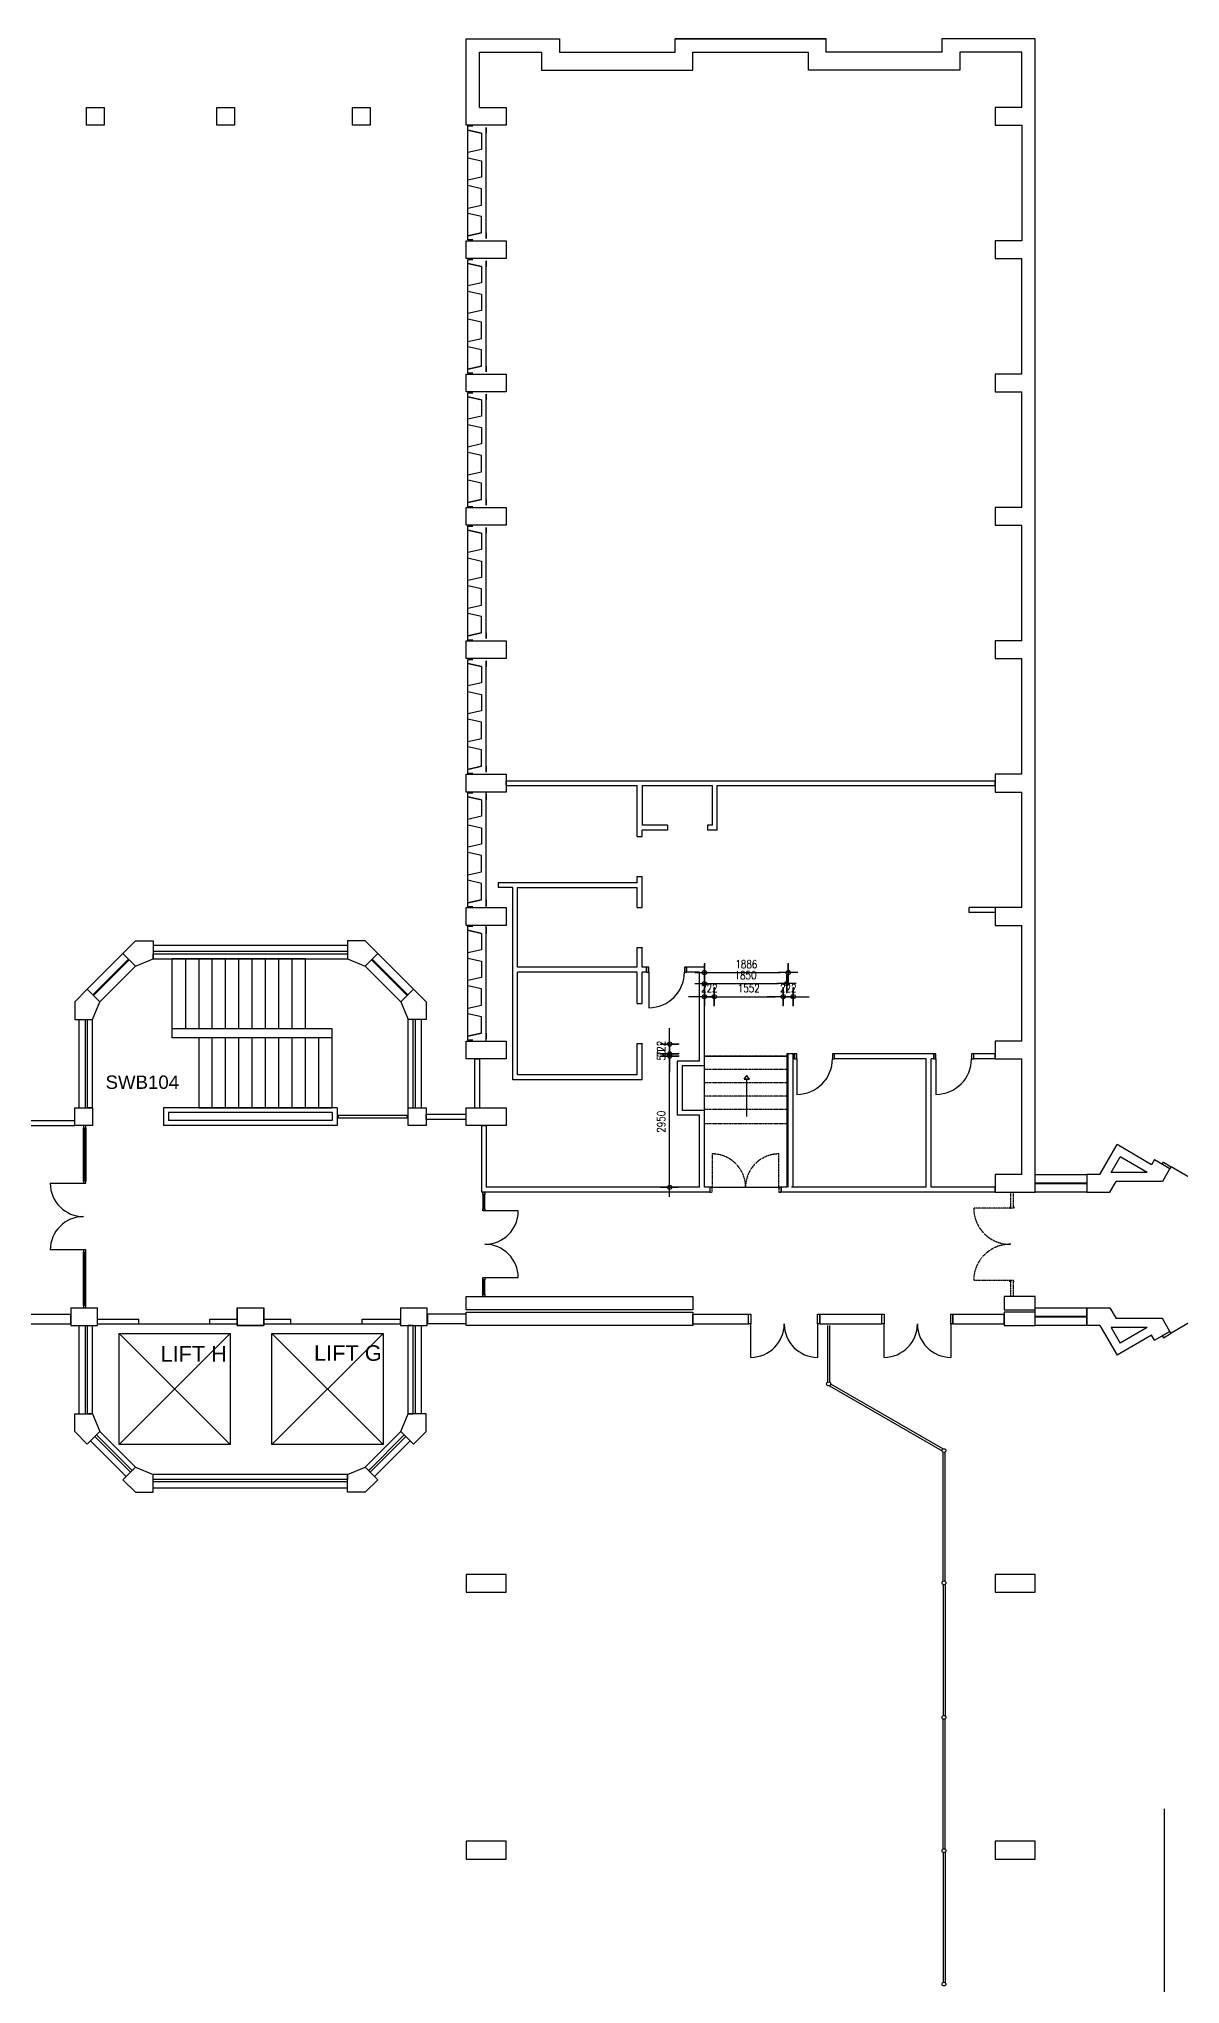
# Model space of a CAD drawing. Header units: millimetres. Extents: x -68315 to 81584, y -44830 to 67795.
# Drawn here: x 24815 to 50475, y 22633 to 66385 of the extents above; entities that cross this region are included whole.
import ezdxf

# ---------------------------------------------------------------- set-up
doc = ezdxf.new("R2010")
doc.units = ezdxf.units.MM
doc.header["$PDSIZE"] = 5
doc.linetypes.add('HIDDEN', pattern=[9.525, 6.35, -3.175])
for name, color, linetype in [('23', 3, 'Continuous'), ('AUDIT_I_161205121455-0', 8, 'Continuous'), ('AUDIT_I_161205121455-1', 12, 'Continuous'), ('BRICK_WALLS_P4', 1, 'Continuous'), ('COLUMNS_P5', 5, 'Continuous'), ('DOORS_P2', 8, 'Continuous'), ('EXTERNAL_WORKS_P', 254, 'Continuous'), ('WINDOWS_P2', 4, 'Continuous')]:
    doc.layers.add(name, color=color, linetype=linetype)
doc.layers.get('0').off()
doc.styles.add('arial', font='arial.ttf')
doc.styles.add('RMNS180', font='romans.shx', dxfattribs={"width": 0.8, "height": 180})
doc.dimstyles.new('DOT-100', dxfattribs={"dimtxt": 180, "dimasz": 180, "dimexe": 200, "dimexo": 0, "dimgap": 100, "dimtad": 1, "dimdec": 0, "dimrnd": 1, "dimdsep": 46, "dimtxsty": 'RMNS180', "dimblk": 'DOT1', "dimcen": 100, "dimse1": 1, "dimse2": 1, "dimclrd": 256, "dimclrt": 7, "dimadec": 0, "dimazin": 0, "dimtfac": 1, "dimtdec": 0, "dimtix": 1, "dimtmove": 2, "dimatfit": 3, "dimldrblk": 'DOT1', "dimfxl": 1, "dimtolj": 1, "dimtzin": 0, "dimlwd": -1, "dimarcsym": 0})

# ---------------------------------------------------------------- blocks, each defined once
blk = doc.blocks.new('DOT1')
at = {"color": 0, "linetype": 'Continuous'}
for p, q in [((1.2, 0), (-1.2, 0)), ((0, 1.2), (0, -1.11)), ((0, -1.2), (0, 1.11))]:
    blk.add_line(p, q, dxfattribs=at)
at = {"color": 4, "linetype": 'Continuous'}
blk.add_circle((0, 0), 0.267, dxfattribs=at)
at = {"color": 0, "linetype": 'Continuous'}
blk.add_point((0, 0), dxfattribs=at)
blk = doc.blocks.new('*D5')
at = {"layer": 'BRICK_WALLS_P4', "linetype": 'Continuous'}
for p, q in [((39599, 44843), (39419, 44843)), ((39779, 44843), (40001, 44843)), ((40181, 44843), (40361, 44843))]:
    blk.add_line(p, q, dxfattribs=at)
at = {"layer": 'BRICK_WALLS_P4', "xscale": 180, "yscale": 180, "zscale": 180}
blk.add_blockref('DOT1', (39779, 44843), dxfattribs=at)
at = {"layer": 'BRICK_WALLS_P4', "xscale": 180, "yscale": 180, "zscale": 180, "rotation": 180}
blk.add_blockref('DOT1', (40001, 44843), dxfattribs=at)
at = {"layer": 'BRICK_WALLS_P4', "color": 7, "linetype": 'Continuous', "insert": (39890, 45033), "char_height": 180, "attachment_point": 5, "style": 'RMNS180'}
blk.add_mtext('\\A1;222', dxfattribs=at)
blk = doc.blocks.new('*D7')
at = {"layer": 'BRICK_WALLS_P4', "linetype": 'Continuous'}
blk.add_line((40181, 44843), (41373, 44843), dxfattribs=at)
at = {"layer": 'BRICK_WALLS_P4', "xscale": 180, "yscale": 180, "zscale": 180, "rotation": 180}
blk.add_blockref('DOT1', (40001, 44843), dxfattribs=at)
at = {"layer": 'BRICK_WALLS_P4', "xscale": 180, "yscale": 180, "zscale": 180}
blk.add_blockref('DOT1', (41553, 44843), dxfattribs=at)
at = {"layer": 'BRICK_WALLS_P4', "color": 7, "linetype": 'Continuous', "insert": (40777, 45033), "char_height": 180, "attachment_point": 5, "style": 'RMNS180'}
blk.add_mtext('\\A1;1552', dxfattribs=at)
blk = doc.blocks.new('*D8')
at = {"layer": 'BRICK_WALLS_P4', "linetype": 'Continuous'}
blk.add_line((39959, 45384), (41485, 45384), dxfattribs=at)
at = {"layer": 'BRICK_WALLS_P4', "xscale": 180, "yscale": 180, "zscale": 180, "rotation": 180}
blk.add_blockref('DOT1', (39779, 45384), dxfattribs=at)
at = {"layer": 'BRICK_WALLS_P4', "xscale": 180, "yscale": 180, "zscale": 180}
blk.add_blockref('DOT1', (41665, 45384), dxfattribs=at)
at = {"layer": 'BRICK_WALLS_P4', "color": 7, "linetype": 'Continuous', "insert": (40722, 45574), "char_height": 180, "attachment_point": 5, "style": 'RMNS180'}
blk.add_mtext('\\A1;1886', dxfattribs=at)
blk = doc.blocks.new('*D9')
at = {"layer": 'BRICK_WALLS_P4', "linetype": 'Continuous'}
blk.add_line((38998, 40735), (38998, 43325), dxfattribs=at)
at = {"layer": 'BRICK_WALLS_P4', "xscale": 180, "yscale": 180, "zscale": 180}
for p, rotation in [((38998, 43505), 90), ((38998, 40555), 270)]:
    blk.add_blockref('DOT1', p, dxfattribs=dict(at, rotation=rotation))
at = {"layer": 'BRICK_WALLS_P4', "color": 7, "linetype": 'Continuous', "insert": (38808, 42030), "char_height": 180, "attachment_point": 5, "rotation": 90, "style": 'RMNS180'}
blk.add_mtext('\\A1;2950', dxfattribs=at)
blk = doc.blocks.new('*D10')
at = {"layer": 'BRICK_WALLS_P4', "linetype": 'Continuous'}
for p, q in [((38998, 43735), (38998, 43915)), ((38998, 43505), (38998, 43555)), ((38998, 43325), (38998, 43145))]:
    blk.add_line(p, q, dxfattribs=at)
at = {"layer": 'BRICK_WALLS_P4', "xscale": 180, "yscale": 180, "zscale": 180}
for p, rotation in [((38998, 43555), 270), ((38998, 43505), 90)]:
    blk.add_blockref('DOT1', p, dxfattribs=dict(at, rotation=rotation))
at = {"layer": 'BRICK_WALLS_P4', "color": 7, "linetype": 'Continuous', "insert": (38808, 43530), "char_height": 180, "attachment_point": 5, "rotation": 90, "style": 'RMNS180'}
blk.add_mtext('\\A1;50', dxfattribs=at)
blk = doc.blocks.new('*D11')
at = {"layer": 'BRICK_WALLS_P4', "linetype": 'Continuous'}
for p, q in [((38998, 43957), (38998, 44137)), ((38998, 43555), (38998, 43777)), ((38998, 43375), (38998, 43195))]:
    blk.add_line(p, q, dxfattribs=at)
at = {"layer": 'BRICK_WALLS_P4', "xscale": 180, "yscale": 180, "zscale": 180}
for p, rotation in [((38998, 43777), 270), ((38998, 43555), 90)]:
    blk.add_blockref('DOT1', p, dxfattribs=dict(at, rotation=rotation))
at = {"layer": 'BRICK_WALLS_P4', "color": 7, "linetype": 'Continuous', "insert": (38808, 43666), "char_height": 180, "attachment_point": 5, "rotation": 90, "style": 'RMNS180'}
blk.add_mtext('\\A1;222', dxfattribs=at)
blk = doc.blocks.new('*D12')
at = {"layer": 'BRICK_WALLS_P4', "linetype": 'Continuous'}
for p, q in [((41373, 44843), (41193, 44843)), ((41553, 44843), (41775, 44843)), ((41955, 44843), (42135, 44843))]:
    blk.add_line(p, q, dxfattribs=at)
at = {"layer": 'BRICK_WALLS_P4', "xscale": 180, "yscale": 180, "zscale": 180}
blk.add_blockref('DOT1', (41553, 44843), dxfattribs=at)
at = {"layer": 'BRICK_WALLS_P4', "xscale": 180, "yscale": 180, "zscale": 180, "rotation": 180}
blk.add_blockref('DOT1', (41775, 44843), dxfattribs=at)
at = {"layer": 'BRICK_WALLS_P4', "color": 7, "linetype": 'Continuous', "insert": (41664, 45033), "char_height": 180, "attachment_point": 5, "style": 'RMNS180'}
blk.add_mtext('\\A1;222', dxfattribs=at)
blk = doc.blocks.new('*D13')
at = {"layer": 'BRICK_WALLS_P4', "linetype": 'Continuous'}
blk.add_line((39959, 45136), (41449, 45136), dxfattribs=at)
at = {"layer": 'BRICK_WALLS_P4', "xscale": 180, "yscale": 180, "zscale": 180, "rotation": 180}
blk.add_blockref('DOT1', (39779, 45136), dxfattribs=at)
at = {"layer": 'BRICK_WALLS_P4', "xscale": 180, "yscale": 180, "zscale": 180}
blk.add_blockref('DOT1', (41629, 45136), dxfattribs=at)
at = {"layer": 'BRICK_WALLS_P4', "color": 7, "linetype": 'Continuous', "insert": (40704, 45326), "char_height": 180, "attachment_point": 5, "style": 'RMNS180'}
blk.add_mtext('\\A1;1850', dxfattribs=at)

msp = doc.modelspace()

# ---------------------------------------------------------------- linework, layer by layer
at = {"layer": 'AUDIT_I_161205121455-0', "linetype": 'Continuous'}
for p, q in [((30809.4, 45695.5), (27809.4, 45695.5)), ((27809.4, 44120.5), (27809.4, 45695.5)), ((28109.4, 45695.5), (28109.4, 44120.5)), ((28409.4, 45695.5), (28409.4, 44120.5)), ((28709.4, 44120.5), (28709.4, 45695.5)), ((29009.4, 44120.5), (29009.4, 45695.5)), ((29309.4, 44120.5), (29309.4, 45695.5)), ((29609.4, 44120.5), (29609.4, 45695.5)), ((29909.4, 44120.5), (29909.4, 45695.5)), ((30209.4, 44120.5), (30209.4, 45695.5)), ((30509.4, 44120.5), (30509.4, 45695.5)), ((30809.4, 44120.5), (30809.4, 45695.5)), ((28709.4, 42345.5), (28709.4, 43920.5)), ((29009.4, 42345.5), (29009.4, 43920.5)), ((29309.4, 42345.5), (29309.4, 43920.5)), ((29609.4, 42345.5), (29609.4, 43920.5)), ((29909.4, 42345.5), (29909.4, 43920.5)), ((30209.4, 42345.5), (30209.4, 43920.5)), ((30509.4, 42345.5), (30509.4, 43920.5)), ((30809.4, 42345.5), (30809.4, 43920.5)), ((31109.4, 42345.5), (31109.4, 43920.5)), ((39779.4, 43505.5), (41379.4, 43505.5)), ((41629.4, 43555.5), (41629.4, 40555.5)), ((40670.4, 42989), (40730, 43072.4)), ((40789.5, 42989), (40670.4, 42989)), ((40670.4, 42989), (40789.5, 42989)), ((40789.5, 42989), (40730, 43072.4)), ((40730, 42149.9), (40730, 42989)), ((40730, 42149.9), (40730, 42989)), ((39904.4, 40555.5), (41504.4, 40555.5)), ((41504.4, 40555.5), (41504.4, 40445.5)), ((26617.7, 37267.6), (29117.7, 34767.6)), ((26617.7, 34767.6), (29117.7, 37267.6)), ((30052.7, 37267.6), (32552.7, 34767.6)), ((30052.7, 34767.6), (32552.7, 37267.6))]:
    msp.add_line(p, q, dxfattribs=at)
at = {"layer": 'AUDIT_I_161205121455-0', "linetype": 'HIDDEN'}
for p, q in [((41629.4, 43505.5), (39779.4, 43505.5)), ((39779.4, 41985.5), (39779.4, 43505.5)), ((41629.4, 43205.5), (39779.4, 43205.5)), ((41629.4, 42905.5), (39779.4, 42905.5)), ((41629.4, 42605.5), (39779.4, 42605.5)), ((41629.4, 42305.5), (39779.4, 42305.5)), ((41629.4, 41985.5), (39779.4, 41985.5))]:
    msp.add_line(p, q, dxfattribs=at)
at = {"layer": 'AUDIT_I_161205121455-0', "linetype": 'Continuous'}
for points in [[(28409.4, 43920.5), (27809.4, 43920.5), (27809.4, 44120.5)], [(31409.4, 43920.5), (31409.4, 44120.5), (27809.4, 44120.5)], [(28409.4, 42345.5), (31409.4, 42345.5), (31409.4, 43920.5), (28409.4, 43920.5), (28409.4, 42345.5)], [(39779.4, 40555.5), (39779.4, 43505.5), (41629.4, 43505.5)], [(31544.4, 42170.5), (31544.4, 42120.5), (33094.4, 42120.5), (33094.4, 42170.5), (31544.4, 42170.5)], [(29117.7, 34767.6), (26617.7, 34767.6), (26617.7, 37267.6), (29117.7, 37267.6), (29117.7, 34767.6)], [(32552.7, 34767.6), (30052.7, 34767.6), (30052.7, 37267.6), (32552.7, 37267.6), (32552.7, 34767.6)]]:
    msp.add_lwpolyline(points, dxfattribs=at)
at = {"layer": 'AUDIT_I_161205121455-1', "linetype": 'Continuous'}
msp.add_line((41774.9, 43445.5), (41774.9, 43555.5), dxfattribs=at)
at = {"layer": 'BRICK_WALLS_P4', "linetype": 'Continuous'}
for p, q in [((35319.4, 49700.5), (46319.4, 49700.5)), ((35319.4, 49590.5), (35319.4, 49700.5)), ((35319.4, 49590.5), (38269.4, 49590.5)), ((38269.4, 48448), (38269.4, 49590.5)), ((38379.4, 49590.5), (39959.4, 49590.5)), ((38379.4, 49590.5), (38379.4, 48700.5)), ((39959.4, 48700.5), (39959.4, 49590.5)), ((40069.4, 48590.5), (40069.4, 49590.5)), ((40069.4, 49590.5), (46319.4, 49590.5)), ((46319.4, 49590.5), (46319.4, 49700.5)), ((38949.4, 48700.5), (38379.4, 48700.5)), ((38949.4, 48590.5), (38379.4, 48590.5)), ((38379.4, 48448), (38379.4, 48590.5)), ((38949.4, 48700.5), (38949.4, 48590.5)), ((39959.4, 48700.5), (39849.4, 48700.5)), ((39849.4, 48700.5), (39849.4, 48590.5)), ((40069.4, 48590.5), (39849.4, 48590.5)), ((38269.4, 48448), (38379.4, 48448)), ((35139.4, 47405.5), (35139.4, 47295.5)), ((38269.4, 47405.5), (35139.4, 47405.5)), ((35469.4, 47295.5), (35139.4, 47295.5)), ((35469.4, 42975.5), (35469.4, 47295.5)), ((35579.4, 45505.5), (35579.4, 47295.5)), ((35579.4, 47295.5), (38269.4, 47295.5)), ((38269.4, 47548), (38379.4, 47548)), ((38269.4, 47405.5), (38269.4, 47548)), ((38269.4, 46850.5), (38269.4, 47295.5)), ((38379.4, 46850.5), (38379.4, 47548)), ((38269.4, 46850.5), (38379.4, 46850.5)), ((46319.4, 46845.5), (45735.1, 46845.5)), ((45735.1, 46735.5), (45735.1, 46845.5)), ((46319.4, 46845.5), (46319.4, 46735.5)), ((46319.4, 46735.5), (45735.1, 46735.5)), ((38269.4, 45505.5), (38269.4, 45950.5)), ((38269.4, 45950.5), (38379.4, 45950.5)), ((38379.4, 45505.5), (38379.4, 45950.5)), ((27386.5, 45695.5), (27386.5, 45805.5)), ((27386.5, 45805.5), (31752.2, 45805.5)), ((27386.5, 45695.5), (31752.2, 45695.5)), ((31752.2, 45805.5), (31752.2, 45695.5)), ((38269.4, 45505.5), (35579.4, 45505.5)), ((38480.1, 45505.5), (38379.4, 45505.5)), ((38480.1, 45395.5), (38480.1, 45505.5)), ((39380.1, 45505.5), (39380.1, 45395.5)), ((39779.4, 45505.5), (39380.1, 45505.5)), ((39779.4, 43285.5), (39779.4, 45505.5)), ((38269.4, 45395.5), (35579.4, 45395.5)), ((35579.4, 43085.5), (35579.4, 45395.5)), ((38269.4, 44690.5), (38269.4, 45395.5)), ((38480.1, 45395.5), (38379.4, 45395.5)), ((38379.4, 44690.5), (38379.4, 45395.5)), ((39669.4, 45395.5), (39380.1, 45395.5)), ((39669.4, 43395.5), (39669.4, 45395.5)), ((38269.4, 44690.5), (38379.4, 44690.5)), ((25909.4, 42345.5), (25909.4, 44328.3)), ((25909.4, 44328.3), (26019.4, 44328.3)), ((26019.4, 42345.5), (26019.4, 44328.3)), ((33119.4, 42345.5), (33119.4, 44328.3)), ((33229.4, 44328.3), (33119.4, 44328.3)), ((33229.4, 42345.5), (33229.4, 44328.3)), ((38269.4, 43790.5), (38379.4, 43790.5)), ((38269.4, 43085.5), (38269.4, 43790.5)), ((38379.4, 42975.5), (38379.4, 43790.5)), ((34619.4, 42345.5), (34619.4, 43445.5)), ((34619.4, 43445.5), (34729.4, 43445.5)), ((34729.4, 42345.5), (34729.4, 43445.5)), ((39669.4, 43395.5), (39170.1, 43395.5)), ((39170.1, 43395.5), (39170.1, 42175.5)), ((39779.4, 43505.5), (39779.4, 43615.5)), ((41807.8, 43555.5), (41629.4, 43555.5)), ((41664.9, 40555.5), (41664.9, 43555.5)), ((41774.9, 40555.5), (41774.9, 43445.5)), ((41807.8, 43445.5), (41774.9, 43445.5)), ((41807.8, 43445.5), (41807.8, 43555.5)), ((42707.8, 43445.5), (42707.8, 43555.5)), ((44769.4, 43555.5), (42707.8, 43555.5)), ((44769.4, 43445.5), (42707.8, 43445.5)), ((44935.1, 43555.5), (44769.4, 43555.5)), ((44769.4, 40555.5), (44769.4, 43445.5)), ((44879.4, 40555.5), (44879.4, 43445.5)), ((44935.1, 43445.5), (44879.4, 43445.5)), ((44935.1, 43445.5), (44935.1, 43555.5)), ((46319.4, 43555.5), (45835.1, 43555.5)), ((45835.1, 43445.5), (45835.1, 43555.5)), ((46319.4, 43445.5), (45835.1, 43445.5)), ((46319.4, 43445.5), (46319.4, 43555.5)), ((38379.4, 42975.5), (35469.4, 42975.5)), ((38269.4, 43085.5), (35579.4, 43085.5)), ((39280.2, 43285.5), (39280.2, 42285.5)), ((39781.8, 43285.5), (39280.2, 43285.5)), ((24519.4, 42055.5), (25619.4, 42055.5)), ((25619.4, 41945.5), (25619.4, 42055.5)), ((26019.4, 42345.5), (25909.4, 42345.5)), ((31519.4, 42345.5), (27619.4, 42345.5)), ((27619.4, 42345.5), (27619.4, 41945.5)), ((27729.4, 42235.5), (27729.4, 42055.5)), ((31409.4, 42235.5), (27729.4, 42235.5)), ((31409.4, 42055.5), (27729.4, 42055.5)), ((31409.4, 42235.5), (31409.4, 42055.5)), ((31519.4, 42345.5), (31519.4, 41945.5)), ((33119.4, 42345.5), (33229.4, 42345.5)), ((33519.4, 42200.5), (34419.4, 42200.5)), ((33519.4, 42090.5), (33519.4, 42200.5)), ((33519.4, 42090.5), (34419.4, 42090.5)), ((34419.4, 42090.5), (34419.4, 42200.5)), ((34619.4, 42345.5), (34729.4, 42345.5)), ((39669.4, 42175.5), (39170.1, 42175.5)), ((39779.4, 42285.5), (39280.2, 42285.5)), ((39669.4, 40555.5), (39669.4, 42175.5)), ((39779.4, 40555.5), (39779.4, 42285.5)), ((24519.4, 41945.5), (25619.4, 41945.5)), ((31519.4, 41945.5), (27619.4, 41945.5)), ((34764.4, 41945.5), (34764.4, 40445.5)), ((34764.4, 41945.5), (34874.4, 41945.5)), ((34874.4, 41945.5), (34874.4, 40555.5)), ((39904.4, 40445.5), (34764.4, 40445.5)), ((39669.4, 40555.5), (34874.4, 40555.5)), ((39904.4, 40555.5), (39779.4, 40555.5)), ((39904.4, 40555.5), (39904.4, 40445.5)), ((41504.4, 40555.5), (41504.4, 40445.5)), ((41629.4, 40555.5), (41504.4, 40555.5)), ((46319.4, 40445.5), (41504.4, 40445.5)), ((44769.4, 40555.5), (41739.4, 40555.5)), ((46319.4, 40555.5), (44879.4, 40555.5)), ((46319.4, 40445.5), (46319.4, 40555.5)), ((24519.4, 37700.5), (25533.5, 37700.5)), ((25533.5, 37480.5), (25533.5, 37700.5)), ((34419.4, 37700.5), (33555.2, 37700.5)), ((33555.2, 37700.5), (33555.2, 37480.5)), ((34419.4, 37480.5), (34419.4, 37700.5)), ((39519.4, 37700.5), (40773.9, 37700.5)), ((39519.4, 37480.5), (39519.4, 37700.5)), ((40773.9, 37480.5), (40773.9, 37700.5)), ((42373.9, 37700.5), (43768, 37700.5)), ((42373.9, 37480.5), (42373.9, 37700.5)), ((43768, 37480.5), (43768, 37700.5)), ((45368, 37480.5), (45368, 37700.5)), ((45368, 37700.5), (46519.4, 37700.5)), ((46519.4, 37480.5), (46519.4, 37700.5)), ((24519.4, 37480.5), (25533.5, 37480.5)), ((25909.4, 35462.6), (25909.4, 37445.5)), ((25909.4, 37445.5), (26019.4, 37445.5)), ((26019.4, 35462.6), (26019.4, 37445.5)), ((26133.5, 37590.5), (27058, 37590.5)), ((26133.5, 37480.5), (26133.5, 37590.5)), ((26133.5, 37480.5), (27058, 37480.5)), ((27058, 37480.5), (27058, 37590.5)), ((27058, 37480.5), (28658, 37480.5)), ((28658, 37480.5), (28658, 37590.5)), ((28658, 37590.5), (29269.4, 37590.5)), ((28658, 37480.5), (29269.4, 37480.5)), ((29269.4, 37480.5), (29269.4, 37590.5)), ((29869.4, 37590.5), (30480.7, 37590.5)), ((29869.4, 37480.5), (29869.4, 37590.5)), ((29869.4, 37480.5), (30480.7, 37480.5)), ((30480.7, 37480.5), (30480.7, 37590.5)), ((30480.7, 37480.5), (32080.7, 37480.5)), ((32080.7, 37590.5), (32945.3, 37590.5)), ((32080.7, 37480.5), (32080.7, 37590.5)), ((32080.7, 37480.5), (32945.3, 37480.5)), ((32945.3, 37480.5), (32945.3, 37590.5)), ((33119.4, 35462.6), (33119.4, 37445.5)), ((33229.4, 37445.5), (33119.4, 37445.5)), ((33229.4, 35462.6), (33229.4, 37445.5)), ((34419.4, 37480.5), (33555.2, 37480.5)), ((39519.4, 37480.5), (40773.9, 37480.5)), ((42373.9, 37480.5), (43768, 37480.5)), ((45368, 37480.5), (46519.4, 37480.5)), ((26019.4, 35462.6), (25909.4, 35462.6)), ((33119.4, 35462.6), (33229.4, 35462.6)), ((26107.3, 34984.9), (26185.1, 35062.6)), ((26986.5, 34261.2), (26185.1, 35062.6)), ((32152.2, 34261.2), (32953.7, 35062.6)), ((33031.5, 34984.9), (32953.7, 35062.6)), ((26908.7, 34183.4), (26107.3, 34984.9)), ((32230, 34183.4), (33031.5, 34984.9)), ((26986.5, 34261.2), (26908.7, 34183.4)), ((32152.2, 34261.2), (32230, 34183.4)), ((31752.2, 34095.5), (27386.5, 34095.5)), ((27386.5, 33985.5), (27386.5, 34095.5)), ((31752.2, 33985.5), (27386.5, 33985.5)), ((31752.2, 34095.5), (31752.2, 33985.5))]:
    msp.add_line(p, q, dxfattribs=at)
at = {"layer": 'BRICK_WALLS_P4', "linetype": 'HIDDEN'}
for p, q in [((46668.4, 40086.2), (45835.2, 40086.2)), ((46668.4, 40118.2), (46648.4, 40118.2)), ((46648.4, 40118.2), (46648.4, 40086.2)), ((46648.4, 40086.2), (46668.4, 40086.2)), ((46738.4, 40086.2), (46668.4, 40086.2)), ((46718.4, 40118.2), (46738.4, 40118.2)), ((46738.4, 40118.2), (46738.4, 40086.2)), ((46668.4, 39273.2), (46648.4, 39273.2)), ((46668.4, 38459.8), (45835.2, 38459.8)), ((46648.4, 38427.8), (46648.4, 38459.8)), ((46648.4, 38459.8), (46668.4, 38459.8)), ((46668.4, 38427.8), (46648.4, 38427.8)), ((46738.4, 38459.8), (46668.4, 38459.8)), ((46718.4, 38427.8), (46738.4, 38427.8)), ((46738.4, 38427.8), (46738.4, 38459.8))]:
    msp.add_line(p, q, dxfattribs=at)
for centre, start, end in [((46648.4, 40086.2), 180, 270), ((46648.4, 38459.8), 90, 180)]:
    msp.add_arc(centre, 813.2, start, end, dxfattribs=at)
at = {"layer": 'COLUMNS_P5', "linetype": 'Continuous'}
for p, q in [((34419.4, 64445.5), (34419.4, 66385.5)), ((34419.4, 66385.5), (36519.4, 66385.5)), ((34719.4, 66085.5), (36119.4, 66085.5)), ((34719.4, 64845.5), (34719.4, 66085.5)), ((36119.4, 66085.5), (36119.4, 65685.5)), ((36519.4, 66385.5), (36519.4, 66085.5)), ((36519.4, 66085.5), (36944.4, 66085.5)), ((36519.4, 66085.5), (39119.4, 66085.5)), ((39119.4, 66385.5), (42519.4, 66385.5)), ((39119.4, 66085.5), (39119.4, 66385.5)), ((39119.4, 66085.5), (39119.4, 66385.5)), ((42519.4, 66385.5), (39119.4, 66385.5)), ((39519.4, 66085.5), (42119.4, 66085.5)), ((39519.4, 65685.5), (39519.4, 66085.5)), ((42119.4, 65685.5), (42119.4, 66085.5)), ((42519.4, 66085.5), (42519.4, 66385.5)), ((42519.4, 66085.5), (42519.4, 66385.5)), ((45119.4, 66085.5), (42519.4, 66085.5)), ((45119.4, 66085.5), (44694.4, 66085.5)), ((47219.4, 66385.5), (45119.4, 66385.5)), ((45119.4, 66385.5), (45119.4, 66085.5)), ((46919.4, 66085.5), (45519.4, 66085.5)), ((45519.4, 66085.5), (45519.4, 65685.5)), ((46919.4, 64845.5), (46919.4, 66085.5)), ((47219.4, 40445.5), (47219.4, 66385.5)), ((36119.4, 65685.5), (39519.4, 65685.5)), ((45519.4, 65685.5), (42119.4, 65685.5)), ((34719.4, 64845.5), (35319.4, 64845.5)), ((46319.4, 64845.5), (46319.4, 64445.5)), ((46919.4, 64845.5), (46319.4, 64845.5)), ((34459.4, 61864.2), (34459.4, 64426.8)), ((34459.4, 64426.8), (34569.4, 64426.8)), ((34459.4, 64335.2), (34769.4, 64266.8)), ((34769.4, 64266.8), (34459.4, 64335.2)), ((34869.4, 64395.5), (34869.4, 64266.8)), ((34869.4, 61895.5), (34869.4, 64395.5)), ((46319.4, 64445.5), (46919.4, 64445.5)), ((46919.4, 64445.5), (46919.4, 61845.5)), ((34769.4, 63899.2), (34459.4, 63830.8)), ((34769.4, 64266.8), (34769.4, 63899.2)), ((34459.4, 63710.2), (34769.4, 63641.8)), ((34769.4, 63641.8), (34769.4, 63274.2)), ((34769.4, 63274.2), (34459.4, 63205.8)), ((34769.4, 63016.8), (34459.4, 63085.2)), ((34769.4, 62649.2), (34769.4, 63016.8)), ((34459.4, 62580.8), (34769.4, 62649.2)), ((34769.4, 62391.8), (34459.4, 62460.2)), ((34769.4, 62024.2), (34769.4, 62391.8)), ((34459.4, 61955.8), (34769.4, 62024.2)), ((34459.4, 61955.8), (34769.4, 62024.2)), ((34769.4, 62024.2), (34459.4, 61955.8)), ((34459.4, 61864.2), (34459.4, 61955.8)), ((34459.4, 61864.2), (34569.4, 61864.2)), ((34569.4, 61864.2), (34459.4, 61864.2)), ((34869.4, 61895.5), (34869.4, 62024.2)), ((34869.4, 62024.2), (34869.4, 61895.5)), ((46319.4, 61845.5), (46319.4, 61445.5)), ((46919.4, 61845.5), (46319.4, 61845.5)), ((34459.4, 58864.2), (34459.4, 61426.8)), ((34459.4, 61426.8), (34569.4, 61426.8)), ((34459.4, 61335.2), (34769.4, 61266.8)), ((34769.4, 61266.8), (34459.4, 61335.2)), ((34769.4, 61266.8), (34769.4, 60899.2)), ((34869.4, 58895.5), (34869.4, 61395.5)), ((34869.4, 61395.5), (34869.4, 61266.8)), ((46319.4, 61445.5), (46919.4, 61445.5)), ((46919.4, 58845.5), (46919.4, 61445.5)), ((34769.4, 60899.2), (34459.4, 60830.8)), ((34459.4, 60710.2), (34769.4, 60641.8)), ((34769.4, 60641.8), (34769.4, 60274.2)), ((34769.4, 60274.2), (34459.4, 60205.8)), ((34769.4, 60016.8), (34459.4, 60085.2)), ((34769.4, 59649.2), (34769.4, 60016.8)), ((34459.4, 59580.8), (34769.4, 59649.2)), ((34769.4, 59391.8), (34459.4, 59460.2)), ((34769.4, 59024.2), (34769.4, 59391.8)), ((34459.4, 58955.8), (34769.4, 59024.2)), ((34459.4, 58955.8), (34769.4, 59024.2)), ((34769.4, 59024.2), (34459.4, 58955.8)), ((34459.4, 58864.2), (34459.4, 58955.8)), ((34569.4, 58864.2), (34459.4, 58864.2)), ((34459.4, 58864.2), (34569.4, 58864.2)), ((34869.4, 59024.2), (34869.4, 58895.5)), ((34869.4, 58895.5), (34869.4, 59024.2)), ((46919.4, 58845.5), (46319.4, 58845.5)), ((46319.4, 58845.5), (46319.4, 58445.5)), ((34459.4, 58426.8), (34569.4, 58426.8)), ((34459.4, 55864.2), (34459.4, 58426.8)), ((34769.4, 58266.8), (34459.4, 58335.2)), ((34459.4, 58335.2), (34769.4, 58266.8)), ((34769.4, 58266.8), (34769.4, 57899.2)), ((34869.4, 58395.5), (34869.4, 58266.8)), ((34869.4, 55895.5), (34869.4, 58395.5)), ((46319.4, 58445.5), (46919.4, 58445.5)), ((46919.4, 55845.5), (46919.4, 58445.5)), ((34769.4, 57899.2), (34459.4, 57830.8)), ((34459.4, 57710.2), (34769.4, 57641.8)), ((34769.4, 57641.8), (34769.4, 57274.2)), ((34769.4, 57274.2), (34459.4, 57205.8)), ((34769.4, 57016.8), (34459.4, 57085.2)), ((34769.4, 56649.2), (34769.4, 57016.8)), ((34459.4, 56580.8), (34769.4, 56649.2)), ((34769.4, 56391.8), (34459.4, 56460.2)), ((34769.4, 56024.2), (34459.4, 55955.8)), ((34459.4, 55955.8), (34769.4, 56024.2)), ((34459.4, 55955.8), (34769.4, 56024.2)), ((34769.4, 56024.2), (34769.4, 56391.8)), ((34869.4, 56024.2), (34869.4, 55895.5)), ((34869.4, 55895.5), (34869.4, 56024.2)), ((34459.4, 55864.2), (34459.4, 55955.8)), ((34459.4, 55864.2), (34569.4, 55864.2)), ((34569.4, 55864.2), (34459.4, 55864.2)), ((46319.4, 55845.5), (46319.4, 55445.5)), ((46919.4, 55845.5), (46319.4, 55845.5)), ((34459.4, 55426.8), (34569.4, 55426.8)), ((34459.4, 52864.2), (34459.4, 55426.8)), ((34769.4, 55266.8), (34459.4, 55335.2)), ((34459.4, 55335.2), (34769.4, 55266.8)), ((34769.4, 55266.8), (34769.4, 54899.2)), ((34869.4, 52895.5), (34869.4, 55395.5)), ((34869.4, 55395.5), (34869.4, 55266.8)), ((46319.4, 55445.5), (46919.4, 55445.5)), ((46919.4, 52845.5), (46919.4, 55445.5)), ((34769.4, 54899.2), (34459.4, 54830.8)), ((34459.4, 54710.2), (34769.4, 54641.8)), ((34769.4, 54274.2), (34459.4, 54205.8)), ((34769.4, 54641.8), (34769.4, 54274.2)), ((34769.4, 54016.8), (34459.4, 54085.2)), ((34769.4, 53649.2), (34769.4, 54016.8)), ((34459.4, 53580.8), (34769.4, 53649.2)), ((34769.4, 53391.8), (34459.4, 53460.2)), ((34769.4, 53024.2), (34769.4, 53391.8)), ((34459.4, 52955.8), (34769.4, 53024.2)), ((34769.4, 53024.2), (34459.4, 52955.8)), ((34459.4, 52955.8), (34769.4, 53024.2)), ((34459.4, 52864.2), (34459.4, 52955.8)), ((34869.4, 52895.5), (34869.4, 53024.2)), ((34869.4, 53024.2), (34869.4, 52895.5)), ((34569.4, 52864.2), (34459.4, 52864.2)), ((34459.4, 52864.2), (34569.4, 52864.2)), ((46919.4, 52845.5), (46319.4, 52845.5)), ((46319.4, 52845.5), (46319.4, 52445.5)), ((34459.4, 49864.2), (34459.4, 52426.8)), ((34459.4, 52426.8), (34569.4, 52426.8)), ((34459.4, 52335.2), (34769.4, 52266.8)), ((34769.4, 52266.8), (34459.4, 52335.2)), ((34769.4, 52266.8), (34769.4, 51899.2)), ((34869.4, 49895.5), (34869.4, 52395.5)), ((34869.4, 52395.5), (34869.4, 52266.8)), ((46319.4, 52445.5), (46919.4, 52445.5)), ((46919.4, 49845.5), (46919.4, 52445.5)), ((34769.4, 51899.2), (34459.4, 51830.8)), ((34459.4, 51710.2), (34769.4, 51641.8)), ((34769.4, 51641.8), (34769.4, 51274.2)), ((34769.4, 51274.2), (34459.4, 51205.8)), ((34769.4, 51016.8), (34459.4, 51085.2)), ((34769.4, 50649.2), (34769.4, 51016.8)), ((34459.4, 50580.8), (34769.4, 50649.2)), ((34769.4, 50391.8), (34459.4, 50460.2)), ((34769.4, 50024.2), (34769.4, 50391.8)), ((34459.4, 49955.8), (34769.4, 50024.2)), ((34769.4, 50024.2), (34459.4, 49955.8)), ((34459.4, 49955.8), (34769.4, 50024.2)), ((34459.4, 49864.2), (34459.4, 49955.8)), ((34869.4, 49895.5), (34869.4, 50024.2)), ((34869.4, 50024.2), (34869.4, 49895.5)), ((34459.4, 49864.2), (34569.4, 49864.2)), ((34569.4, 49864.2), (34459.4, 49864.2)), ((34869.4, 46845.5), (34869.4, 49445.5)), ((46919.4, 49845.5), (46319.4, 49845.5)), ((46319.4, 49845.5), (46319.4, 49445.5)), ((46319.4, 49445.5), (46919.4, 49445.5)), ((46919.4, 46845.5), (46919.4, 49445.5)), ((34459.4, 46864.2), (34459.4, 49426.8)), ((34459.4, 49426.8), (34569.4, 49426.8)), ((34769.4, 49266.8), (34459.4, 49335.2)), ((34459.4, 49335.2), (34769.4, 49266.8)), ((34769.4, 49266.8), (34769.4, 48899.2)), ((34869.4, 49395.5), (34869.4, 49266.8)), ((34769.4, 48899.2), (34459.4, 48830.8)), ((34459.4, 48710.2), (34769.4, 48641.8)), ((34769.4, 48641.8), (34769.4, 48274.2)), ((34769.4, 48274.2), (34459.4, 48205.8)), ((34769.4, 48016.8), (34459.4, 48085.2)), ((34769.4, 47649.2), (34769.4, 48016.8)), ((34459.4, 47580.8), (34769.4, 47649.2)), ((34769.4, 47391.8), (34459.4, 47460.2)), ((34769.4, 47024.2), (34769.4, 47391.8)), ((34459.4, 46955.8), (34769.4, 47024.2)), ((34769.4, 47024.2), (34459.4, 46955.8)), ((34459.4, 46955.8), (34769.4, 47024.2)), ((34459.4, 46864.2), (34459.4, 46955.8)), ((34459.4, 46864.2), (34569.4, 46864.2)), ((34569.4, 46864.2), (34459.4, 46864.2)), ((34869.4, 47024.2), (34869.4, 46895.5)), ((34869.4, 46895.5), (34869.4, 47024.2)), ((46319.4, 46845.5), (46319.4, 46445.5)), ((46919.4, 46845.5), (46319.4, 46845.5)), ((34459.4, 43864.2), (34459.4, 46426.8)), ((34459.4, 46426.8), (34569.4, 46426.8)), ((34869.4, 43845.5), (34869.4, 46445.5)), ((34869.4, 46395.5), (34869.4, 46266.8)), ((46319.4, 46445.5), (46919.4, 46445.5)), ((46919.4, 43845.5), (46919.4, 46445.5)), ((26986.5, 46095.5), (26703.7, 45812.6)), ((26986.5, 46095.5), (27386.5, 46095.5)), ((27386.5, 46095.5), (27386.5, 45695.5)), ((31752.2, 45995.5), (27386.5, 45995.5)), ((31752.2, 46095.5), (31752.2, 45695.5)), ((32152.2, 46095.5), (31752.2, 46095.5)), ((32152.2, 46095.5), (32435.1, 45812.6)), ((34769.4, 46266.8), (34459.4, 46335.2)), ((34459.4, 46335.2), (34769.4, 46266.8)), ((34769.4, 46266.8), (34769.4, 45899.2)), ((26703.7, 45812.6), (26986.5, 45529.8)), ((26986.5, 45529.8), (27386.5, 45695.5)), ((31752.2, 45855.5), (27386.5, 45855.5)), ((31752.2, 45695.5), (32152.2, 45529.8)), ((32435.1, 45812.6), (32152.2, 45529.8)), ((34769.4, 45899.2), (34459.4, 45830.8)), ((34459.4, 45710.2), (34769.4, 45641.8)), ((34769.4, 45641.8), (34769.4, 45274.2)), ((34769.4, 45274.2), (34459.4, 45205.8)), ((34769.4, 45016.8), (34459.4, 45085.2)), ((25619.4, 44728.3), (25902.2, 45011.2)), ((25619.4, 44728.3), (25619.4, 44328.3)), ((25902.2, 45011.2), (26185.1, 44728.3)), ((26019.4, 44328.3), (26185.1, 44728.3)), ((33236.5, 45011.2), (32953.7, 44728.3)), ((32953.7, 44728.3), (33119.4, 44328.3)), ((33519.4, 44728.3), (33236.5, 45011.2)), ((33519.4, 44728.3), (33519.4, 44328.3)), ((34459.4, 44580.8), (34769.4, 44649.2)), ((34769.4, 44649.2), (34769.4, 45016.8)), ((25619.4, 44328.3), (26019.4, 44328.3)), ((25719.4, 42345.5), (25719.4, 44328.3)), ((25859.4, 42345.5), (25859.4, 44328.3)), ((33519.4, 44328.3), (33119.4, 44328.3)), ((33279.4, 42345.5), (33279.4, 44328.3)), ((33419.4, 42345.5), (33419.4, 44328.3)), ((34769.4, 44391.8), (34459.4, 44460.2)), ((34769.4, 44024.2), (34769.4, 44391.8)), ((34769.4, 44024.2), (34459.4, 43955.8)), ((34459.4, 43955.8), (34769.4, 44024.2)), ((34459.4, 43955.8), (34769.4, 44024.2)), ((34459.4, 43864.2), (34459.4, 43955.8)), ((34569.4, 43864.2), (34459.4, 43864.2)), ((34459.4, 43864.2), (34569.4, 43864.2)), ((34869.4, 43895.5), (34869.4, 44024.2)), ((34869.4, 44024.2), (34869.4, 43895.5)), ((46919.4, 43845.5), (46319.4, 43845.5)), ((46319.4, 43845.5), (46319.4, 43445.5)), ((46319.4, 43445.5), (46919.4, 43445.5)), ((46919.4, 40845.5), (46919.4, 43445.5)), ((48667.1, 40845.5), (49057.2, 41515.1)), ((48924.1, 40889.3), (49129.4, 41241.6)), ((49834.9, 41062.1), (49057.2, 41515.1)), ((49734.2, 40889.3), (49129.4, 41241.6)), ((49901.8, 41177), (49834.9, 41062.1)), ((49901.8, 41177), (50247.5, 40975.6)), ((46919.4, 40845.5), (46319.4, 40845.5)), ((48382.1, 40845.5), (48382.1, 40445.5)), ((48667.1, 40845.5), (48382.1, 40845.5)), ((49734.2, 40889.3), (48924.1, 40889.3)), ((49155.6, 40889.3), (49156.2, 40890.4)), ((50247.5, 40975.6), (50079.8, 40687.9)), ((48382.1, 40445.5), (48897, 40445.5)), ((48897, 40445.5), (49038.3, 40687.9)), ((50079.8, 40687.9), (49038.3, 40687.9)), ((25533.5, 37845.5), (25533.5, 37445.5)), ((25533.5, 37845.5), (26133.5, 37845.5)), ((26133.5, 37445.5), (26133.5, 37845.5)), ((29269.4, 37845.5), (29869.4, 37845.5)), ((29269.4, 37845.5), (29269.4, 37445.5)), ((29869.4, 37445.5), (29869.4, 37845.5)), ((32945.3, 37845.5), (33545.3, 37845.5)), ((32945.3, 37845.5), (32945.3, 37445.5)), ((33545.3, 37445.5), (33545.3, 37845.5)), ((48382.1, 37445.5), (48382.1, 37845.5)), ((48382.1, 37845.5), (48897, 37845.5)), ((48897, 37845.5), (49038.3, 37603)), ((25533.5, 37445.5), (26133.5, 37445.5)), ((25719.4, 35462.6), (25719.4, 37445.5)), ((25859.4, 35462.6), (25859.4, 37445.5)), ((29269.4, 37445.5), (29869.4, 37445.5)), ((32945.3, 37445.5), (33545.3, 37445.5)), ((33279.4, 35462.6), (33279.4, 37445.5)), ((33419.4, 35462.6), (33419.4, 37445.5)), ((48667.1, 37445.5), (48382.1, 37445.5)), ((48667.1, 37445.5), (49057.2, 36775.8)), ((48924.1, 37401.7), (49129.4, 37049.3)), ((49734.2, 37401.7), (48924.1, 37401.7)), ((50079.8, 37603), (49038.3, 37603)), ((49834.9, 37228.9), (49057.2, 36775.8)), ((49734.2, 37401.7), (49129.4, 37049.3)), ((49155.6, 37401.7), (49156.2, 37400.5)), ((49901.8, 37114), (49834.9, 37228.9)), ((49901.8, 37114), (50247.5, 37315.3)), ((50247.5, 37315.3), (50079.8, 37603)), ((25619.4, 35062.6), (25619.4, 35462.6)), ((25619.4, 35462.6), (26019.4, 35462.6)), ((26019.4, 35462.6), (26185.1, 35062.6)), ((32953.7, 35062.6), (33119.4, 35462.6)), ((33519.4, 35462.6), (33119.4, 35462.6)), ((33519.4, 35062.6), (33519.4, 35462.6)), ((25619.4, 35062.6), (25902.2, 34779.8)), ((25902.2, 34779.8), (26185.1, 35062.6)), ((33236.5, 34779.8), (32953.7, 35062.6)), ((33519.4, 35062.6), (33236.5, 34779.8)), ((26774.4, 34049), (25972.9, 34850.5)), ((26873.4, 34148), (26071.9, 34949.5)), ((32265.3, 34148), (33066.8, 34949.5)), ((32364.3, 34049), (33165.8, 34850.5)), ((26703.7, 33978.3), (26986.5, 34261.2)), ((26986.5, 34261.2), (27386.5, 34095.5)), ((31752.2, 34095.5), (32152.2, 34261.2)), ((32435.1, 33978.3), (32152.2, 34261.2)), ((26986.5, 33695.5), (26703.7, 33978.3)), ((26986.5, 33695.5), (27386.5, 33695.5)), ((27386.5, 33695.5), (27386.5, 34095.5)), ((27386.5, 33935.5), (31752.2, 33935.5)), ((27386.5, 33795.5), (31752.2, 33795.5)), ((31752.2, 33695.5), (31752.2, 34095.5)), ((32152.2, 33695.5), (31752.2, 33695.5)), ((32152.2, 33695.5), (32435.1, 33978.3))]:
    msp.add_line(p, q, dxfattribs=at)
for points in [[(26284.8, 64445.5), (25884.8, 64445.5), (25884.8, 64845.5), (26284.8, 64845.5), (26284.8, 64445.5)], [(29216.4, 64445.5), (28816.4, 64445.5), (28816.4, 64845.5), (29216.4, 64845.5), (29216.4, 64445.5)], [(32266.9, 64445.5), (31866.9, 64445.5), (31866.9, 64845.5), (32266.9, 64845.5), (32266.9, 64445.5)], [(35319.4, 64845.5), (35319.4, 64445.5), (34419.4, 64445.5)], [(34419.4, 61445.5), (34419.4, 61845.5), (35319.4, 61845.5), (35319.4, 61445.5), (34419.4, 61445.5)], [(34419.4, 58445.5), (34419.4, 58845.5), (35319.4, 58845.5), (35319.4, 58445.5), (34419.4, 58445.5)], [(34419.4, 55445.5), (34419.4, 55845.5), (35319.4, 55845.5), (35319.4, 55445.5), (34419.4, 55445.5)], [(34419.4, 52445.5), (34419.4, 52845.5), (35319.4, 52845.5), (35319.4, 52445.5), (34419.4, 52445.5)], [(34419.4, 49445.5), (34419.4, 49845.5), (35319.4, 49845.5), (35319.4, 49445.5), (34419.4, 49445.5)], [(34419.4, 46445.5), (34419.4, 46845.5), (35319.4, 46845.5), (35319.4, 46445.5), (34419.4, 46445.5)], [(34419.4, 43445.5), (34419.4, 43845.5), (35319.4, 43845.5), (35319.4, 43445.5), (34419.4, 43445.5)], [(25619.4, 42345.5), (26019.4, 42345.5), (26019.4, 41945.5), (25619.4, 41945.5), (25619.4, 42345.5)], [(33119.4, 42345.5), (33519.4, 42345.5), (33519.4, 41945.5), (33119.4, 41945.5), (33119.4, 42345.5)], [(34419.4, 41945.5), (34419.4, 42345.5), (35319.4, 42345.5), (35319.4, 41945.5), (34419.4, 41945.5)], [(46319.4, 40845.5), (46319.4, 40445.5), (47219.4, 40445.5)], [(34419.4, 38100.5), (39519.4, 38100.5), (39519.4, 37800.5), (34419.4, 37800.5), (34419.4, 38100.5)], [(46519.4, 37800.5), (47219.4, 37800.5), (47219.4, 38100.5), (46519.4, 38100.5), (46519.4, 37800.5)], [(29869.4, 37445.5), (29269.4, 37445.5), (29269.4, 37845.5), (29869.4, 37845.5), (29869.4, 37445.5)], [(34419.4, 37745.5), (39519.4, 37745.5), (39519.4, 37445.5), (34419.4, 37445.5), (34419.4, 37745.5)], [(46519.4, 37445.5), (47219.4, 37445.5), (47219.4, 37745.5), (46519.4, 37745.5), (46519.4, 37445.5)], [(34419.4, 31845.5), (34419.4, 31445.5), (35319.4, 31445.5), (35319.4, 31845.5), (34419.4, 31845.5)], [(47219.4, 31445.5), (47219.4, 31845.5), (46319.4, 31845.5), (46319.4, 31445.5), (47219.4, 31445.5)], [(34419.4, 25845.5), (34419.4, 25445.5), (35319.4, 25445.5), (35319.4, 25845.5), (34419.4, 25845.5)], [(47219.4, 25445.5), (47219.4, 25845.5), (46319.4, 25845.5), (46319.4, 25445.5), (47219.4, 25445.5)]]:
    msp.add_lwpolyline(points, dxfattribs=at)
at = {"layer": 'DOORS_P2', "linetype": 'Continuous'}
for p, q in [((38530.2, 45395.5), (38530.2, 44595.5)), ((41857.8, 43445.5), (41857.8, 42645.5)), ((44985.1, 43445.5), (44985.1, 42645.5)), ((25819.4, 40695.5), (25819.4, 41895.5)), ((25844.4, 40695.5), (25844.4, 41895.5)), ((25869.4, 41895.5), (25869.4, 40695.5)), ((51279.1, 40432.5), (50272.6, 41018.9)), ((25069.4, 40645.5), (25819.4, 40645.5)), ((34794.4, 40395.5), (34794.4, 40073)), ((34819.4, 40073), (34819.4, 40395.5)), ((34844.4, 40073), (34844.4, 40395.5)), ((39904.4, 40555.5), (39904.4, 40445.5)), ((39954.4, 40555.5), (39904.4, 40555.5)), ((35594.4, 40023), (34844.4, 40023)), ((25819.4, 39145.5), (25069.4, 39145.5)), ((25819.4, 37895.5), (25819.4, 39095.5)), ((25844.4, 37895.5), (25844.4, 39095.5)), ((25869.4, 37895.5), (25869.4, 39095.5)), ((46668.4, 39272.8), (46668.4, 39273.2)), ((34844.4, 38523), (35594.4, 38523)), ((34794.4, 38150.5), (34794.4, 38473)), ((34819.4, 38150.5), (34819.4, 38473)), ((34844.4, 38150.5), (34844.4, 38473)), ((51279.1, 37858.5), (50272.6, 37272.1)), ((40823.9, 36730.5), (40823.9, 37480.5)), ((42323.9, 37480.5), (42323.9, 36730.5)), ((43818, 36730.5), (43818, 37480.5)), ((45318, 37480.5), (45318, 36730.5))]:
    msp.add_line(p, q, dxfattribs=at)
at = {"layer": 'DOORS_P2', "linetype": 'HIDDEN'}
for p, q in [((39954.4, 41305.5), (39954.4, 40555.5)), ((41454.4, 40555.5), (41454.4, 41305.5)), ((39904.4, 40445.5), (39954.4, 40445.5)), ((39954.4, 40445.5), (39954.4, 40555.5)), ((41454.4, 40555.5), (41454.4, 40445.5)), ((41454.4, 40445.5), (41504.4, 40445.5)), ((46668.4, 40086.2), (46668.4, 40445.5)), ((46718.4, 40445.5), (46718.4, 40086.2)), ((46668.4, 38100.5), (46668.4, 38459.8)), ((46718.4, 38459.8), (46718.4, 38100.5))]:
    msp.add_line(p, q, dxfattribs=at)
at = {"layer": 'DOORS_P2', "linetype": 'Continuous'}
for points in [[(38480.1, 45395.5), (38530.2, 45395.5), (38530.2, 45505.5), (38480.1, 45505.5), (38480.1, 45395.5)], [(39330.2, 45395.5), (39380.1, 45395.5), (39380.1, 45505.5), (39330.2, 45505.5), (39330.2, 45395.5)], [(41807.8, 43445.5), (41857.8, 43445.5), (41857.8, 43555.5), (41807.8, 43555.5), (41807.8, 43445.5)], [(42657.8, 43445.5), (42707.8, 43445.5), (42707.8, 43555.5), (42657.8, 43555.5), (42657.8, 43445.5)], [(44935.1, 43445.5), (44985.1, 43445.5), (44985.1, 43555.5), (44935.1, 43555.5), (44935.1, 43445.5)], [(45785.1, 43445.5), (45835.1, 43445.5), (45835.1, 43555.5), (45785.1, 43555.5), (45785.1, 43445.5)], [(25869.4, 41895.5), (25869.4, 41945.5), (25819.4, 41945.5), (25819.4, 41895.5), (25869.4, 41895.5)], [(25869.4, 40645.5), (25869.4, 40695.5), (25819.4, 40695.5), (25819.4, 40645.5), (25869.4, 40645.5)], [(50074.6, 41076.3), (50099.8, 41119.5), (50272.6, 41018.9), (50247.5, 40975.7), (50074.6, 41076.3)], [(34794.4, 40395.5), (34794.4, 40445.5), (34844.4, 40445.5), (34844.4, 40395.5), (34794.4, 40395.5)], [(41504.4, 40445.5), (41504.4, 40555.5), (41454.4, 40555.5)], [(34794.4, 40023), (34794.4, 40073), (34844.4, 40073), (34844.4, 40023), (34794.4, 40023)], [(25869.4, 39095.5), (25869.4, 39145.5), (25819.4, 39145.5), (25819.4, 39095.5), (25869.4, 39095.5)], [(34794.4, 38473), (34794.4, 38523), (34844.4, 38523), (34844.4, 38473), (34794.4, 38473)], [(34794.4, 38100.5), (34794.4, 38150.5), (34844.4, 38150.5), (34844.4, 38100.5), (34794.4, 38100.5)], [(25869.4, 37845.5), (25869.4, 37895.5), (25819.4, 37895.5), (25819.4, 37845.5), (25869.4, 37845.5)], [(40773.9, 37480.5), (40773.9, 37700.5), (40823.9, 37700.5), (40823.9, 37480.5), (40773.9, 37480.5)], [(42323.9, 37480.5), (42323.9, 37700.5), (42373.9, 37700.5), (42373.9, 37480.5), (42323.9, 37480.5)], [(43768, 37480.5), (43768, 37700.5), (43818, 37700.5), (43818, 37480.5), (43768, 37480.5)], [(45318, 37480.5), (45318, 37700.5), (45368, 37700.5), (45368, 37480.5), (45318, 37480.5)], [(50074.6, 37214.6), (50099.8, 37171.4), (50272.6, 37272.1), (50247.5, 37315.3), (50074.6, 37214.6)]]:
    msp.add_lwpolyline(points, dxfattribs=at)
for centre, radius, start, end in [((38530.2, 45395.5), 800, 270, 0), ((41857.8, 43445.5), 800, 270, 0), ((44985.1, 43445.5), 800, 270, 0), ((25819.4, 40645.5), 750, 180, 270), ((25819.4, 39145.5), 750, 90, 180), ((34844.4, 40023), 750, 270, 0), ((34844.4, 38523), 750, 0, 90), ((40823.9, 37480.5), 750, 270, 0), ((42323.9, 37480.5), 750, 180, 270), ((43818, 37480.5), 750, 270, 0), ((45318, 37480.5), 750, 180, 270)]:
    msp.add_arc(centre, radius, start, end, dxfattribs=at)
at = {"layer": 'DOORS_P2', "linetype": 'HIDDEN'}
for centre, start, end in [((39954.4, 40555.5), 0, 90), ((41454.4, 40555.5), 90, 180)]:
    msp.add_arc(centre, 750, start, end, dxfattribs=at)
at = {"layer": 'EXTERNAL_WORKS_P', "linetype": 'Continuous'}
msp.add_line((50119.4, 26576.4), (50119.4, -15154.5), dxfattribs=at)
at = {"layer": 'WINDOWS_P2', "linetype": 'Continuous'}
for p, q in [((26831, 45685.4), (26029.5, 44883.9)), ((26043.6, 44869.7), (26845.1, 45671.2)), ((26859.2, 45657.1), (26986.5, 45529.8)), ((32279.5, 45657.1), (32152.2, 45529.8)), ((33095.1, 44869.7), (32293.6, 45671.2)), ((32307.8, 45685.4), (33109.2, 44883.9)), ((47219.4, 40655.5), (48382.1, 40655.5)), ((48382.1, 40635.5), (47219.4, 40635.5)), ((47219.4, 37655.5), (48382.1, 37655.5)), ((48382.1, 37635.5), (47219.4, 37635.5)), ((42544.4, 37445.5), (42544.4, 36169)), ((42594.4, 37445.5), (42594.4, 36171.9)), ((42590, 36090.3), (45124.7, 34628)), ((42617.4, 36132.2), (45148.9, 34671.7)), ((45144.4, 31693.7), (45144.4, 34597.3)), ((45194.4, 31689.8), (45194.4, 34601.2)), ((45144.4, 31621.7), (45144.4, 28669.3)), ((45194.4, 31625.6), (45194.4, 28665.4)), ((45144.4, 25669.3), (45144.4, 28597.3)), ((45144.4, 25693.7), (45144.4, 28597.3)), ((45194.4, 25689.8), (45194.4, 28601.2)), ((45194.4, 25665.4), (45194.4, 28601.2)), ((45144.4, 25597.3), (45144.4, 22669.3)), ((45194.4, 25601.2), (45194.4, 22665.4))]:
    msp.add_line(p, q, dxfattribs=at)
for points in [[(26986.5, 45529.8), (26703.7, 45812.6), (25902.2, 45011.2), (26185.1, 44728.3), (26986.5, 45529.8)], [(32152.2, 45529.8), (32435.1, 45812.6), (33236.5, 45011.2), (32953.7, 44728.3), (32152.2, 45529.8)], [(47219.4, 40445.5), (47219.4, 40845.5), (48382.1, 40845.5), (48382.1, 40445.5), (47219.4, 40445.5)], [(47219.4, 37445.5), (47219.4, 37845.5), (48382.1, 37845.5), (48382.1, 37445.5), (47219.4, 37445.5)]]:
    msp.add_lwpolyline(points, dxfattribs=at)
for centre, radius in [((42571.6, 36132.2), 45.8), ((45166.7, 34633.3), 42.4), ((45166.7, 31657.7), 42.4), ((45166.7, 28633.3), 42.4), ((45166.7, 25633.3), 42.4), ((45166.7, 22633.3), 42.4)]:
    msp.add_circle(centre, radius, dxfattribs=at)

# ---------------------------------------------------------------- texts
at = {"layer": '23', "linetype": 'Continuous', "style": 'arial'}
for s, height, p in [('SWB104', 300, (26313.2, 42769.3)), ('LIFT H', 350, (27548.4, 36635.1)), ('LIFT G', 350, (31001.1, 36652.5))]:
    msp.add_text(s, height=height, dxfattribs=at).set_placement(p)

# ---------------------------------------------------------------- dimensions: what is measured, and where the dimension line sits
at = {"layer": 'BRICK_WALLS_P4', "linetype": 'Continuous'}
for base, p1, p2, picture, middle in [((41664.9235, 45383.8369), (39779.3668, 43285.4811), (41664.9235, 43555.4799), '*D8', (40722.1451, 45573.8369)), ((40001.4, 44842.6), (39779.4, 43777.5), (40001.4, 43777.5), '*D5', (39890.4, 45032.6)), ((41629.4, 45135.6), (39779.4, 43285.5), (41629.4, 43205.5), '*D13', (40704.4, 45325.6)), ((41552.9215, 44842.593), (40001.3663, 43777.4794), (41552.9215, 43777.4794), '*D7', (40777.1439, 45032.593)), ((41774.9, 44842.6), (41552.9, 43777.5), (41774.9, 43777.5), '*D12', (41663.9, 45032.6))]:
    dim = msp.add_linear_dim(base=base, p1=p1, p2=p2, dimstyle='DOT-100', dxfattribs=at)
    dim.commit()
    dim.dimension.update_dxf_attribs({"geometry": picture, "text_midpoint": middle})
for base, p1, p2, picture, middle in [((38998.3, 43777.5), (39779.4, 43555.5), (39779.4, 43777.5), '*D11', (38808.3, 43666.5)), ((38998.3, 43555.5), (39779.4, 43505.5), (39779.4, 43555.5), '*D10', (38808.3, 43530.5)), ((38998.3, 43505.5), (39779.4, 40555.5), (39779.4, 43505.5), '*D9', (38808.3, 42030.5))]:
    dim = msp.add_linear_dim(base=base, p1=p1, p2=p2, angle=90, dimstyle='DOT-100', dxfattribs=at)
    dim.commit()
    dim.dimension.update_dxf_attribs({"geometry": picture, "text_midpoint": middle})

doc.saveas('drawing.dxf')
